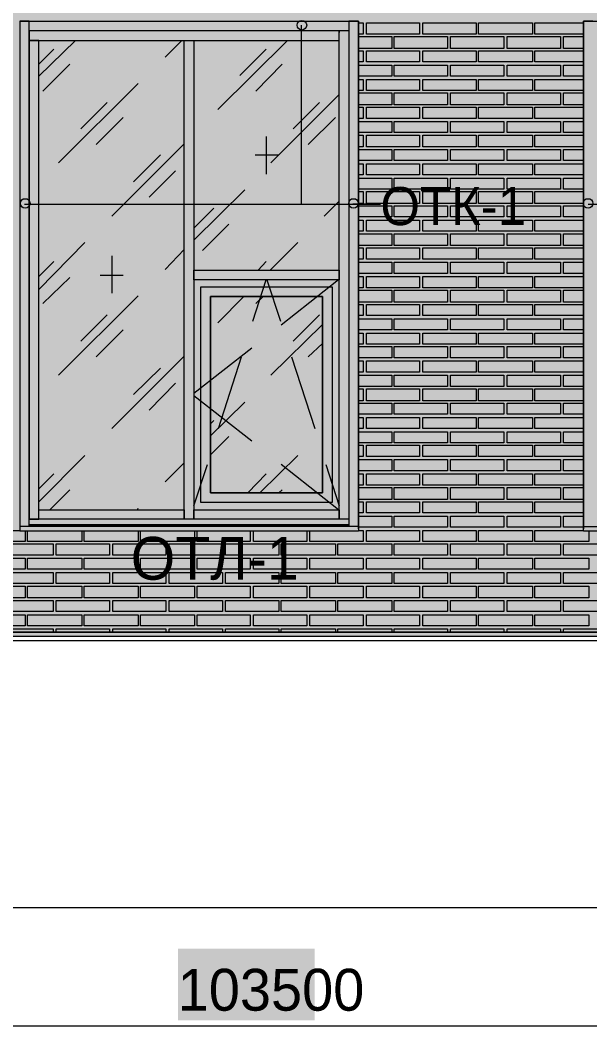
# Model space of a CAD drawing. Header units: millimetres. Extents: x -28928 to 100580, y -22867 to 36490.
# Drawn here: x 28994 to 32026, y 14249 to 19599 of the extents above; entities that cross this region are included whole.
import ezdxf

# ---------------------------------------------------------------- set-up
doc = ezdxf.new("R2010")
doc.units = ezdxf.units.MM
doc.layers.add('PDF _Геометрия', color=7, linetype='Continuous', true_color=0x8f8e8d)
doc.layers.add('PDF _Сплошная заливка', color=7, linetype='Continuous', true_color=0xffffff)
doc.layers.add('PDF _Текст', color=7, linetype='Continuous')

msp = doc.modelspace()

# ---------------------------------------------------------------- hatches: boundary and pattern name
at = {"layer": 'PDF _Сплошная заливка', "true_color": 0xdcd6cf, "transparency": 33554559}
msp.add_hatch(color=254, dxfattribs=at).paths.add_polyline_path([(19133.7, 30089.1), (19133.7, 16343.4), (52641.4, 16343.4), (52641.4, 30089.1)])

# ---------------------------------------------------------------- linework, layer by layer
at = {"layer": 'PDF _Геометрия', "color": 7, "lineweight": 9}
for points in [[(-21375.9, 16343.4), (-21853.9, 16343.4), (-21375.9, 16343.4), (-21853.9, 16343.4), (-21375.9, 16343.4), (-21375.9, 19592.6), (-19277.4, 19592.6), (-19277.4, 16343.4), (-18676.6, 16343.4), (-18676.6, 19592.6), (-17276.3, 19592.6), (-17276.3, 16343.4), (19112.6, 16343.4), (19112.6, 30089.1), (19112.6, 16343.4), (19133.7, 16343.4), (19133.7, 30089.1), (19133.7, 16343.4), (52641.4, 16343.4)], [(29042.2, 16906), (29042.2, 16969.5), (29042.2, 18243), (29042.2, 16944.1), (29093, 16944.1), (29093, 18243), (29093, 19491), (29042.2, 19491), (29042.2, 18243), (29042.2, 19516.4), (29042.2, 19592.6), (28991.4, 19592.6), (28991.4, 19516.4), (28991.4, 18243), (28991.4, 16969.5), (28991.4, 16893.4)], [(28995.7, 19592.6), (30793.7, 19592.6), (30793.7, 16893.4), (30793.7, 16969.5), (30793.7, 18243), (30793.7, 19516.4), (30793.7, 19592.6), (30743, 19592.6), (30743, 19516.4), (30743, 18243), (30743, 16944.1), (30692.2, 16944.1), (30692.2, 18243), (30692.2, 19516.4)], [(32041.8, 19592.6), (31991.1, 19592.6), (31991.1, 19516.4), (31991.1, 18243), (31991.1, 16969.5), (31991.1, 16893.4), (31991.1, 19592.6), (33789.1, 19592.6)], [(30489.1, 19571.4), (30489.1, 18619.5), (30912.2, 18619.5), (30764.1, 18619.5)], [(30692.2, 19541.8), (30692.2, 19533.4)], [(29093, 19300.7), (29287.6, 19491)], [(29765.7, 19402.2), (29854.5, 19491)], [(30044.9, 19123), (30417.2, 19491)], [(30743, 19516.4), (30743, 18243), (30743, 16969.5), (30743, 16906)], [(29093, 19364.1), (29173.4, 19444.5)], [(30163.4, 19304.9), (30303, 19444.5)], [(29114.1, 19220.3), (29258, 19364.1)], [(30248, 19220.3), (30387.6, 19364.1)], [(29198.7, 18839.5), (29621.8, 19262.6)], [(29317.2, 19021.4), (29456.8, 19161)], [(30328.4, 18839.5), (30692.2, 19203.4)], [(30446.8, 19021.4), (30586.4, 19161)], [(29397.6, 18936.8), (29541.4, 19080.7)], [(30527.2, 18936.8), (30671.1, 19080.7)], [(29482.2, 18556), (29867.2, 18941)], [(30303, 18979.1), (30303, 18780.3)], [(29596.4, 18738), (29740.3, 18881.8)], [(30243.7, 18881.8), (30366.4, 18881.8)], [(29681.1, 18657.6), (29820.7, 18797.2)], [(29918, 18429.1), (30188.7, 18695.7)], [(29016.8, 18619.5), (30912.2, 18619.5)], [(30611.8, 18556), (30692.2, 18636.4)], [(32016.4, 18619.5), (33907.6, 18619.5)], [(29918, 18492.6), (30023.7, 18598.4)], [(29964.5, 18374.1), (30104.1, 18513.7)], [(29093, 18166.8), (29338.4, 18416.4)], [(30324.1, 18268.4), (30472.2, 18416.4)], [(29765.7, 18272.6), (29867.2, 18378.4)], [(29093, 18234.5), (29173.4, 18314.9)], [(29482.2, 18344.5), (29482.2, 18145.7)], [(30260.7, 18268.4), (30303, 18314.9)], [(29418.7, 18243), (29541.4, 18243)], [(29114.1, 18090.7), (29258, 18230.3)], [(30231.1, 17997.6), (30303, 18217.6)], [(30307.2, 18217.6), (30379.1, 17997.6)], [(30688, 18217.6), (30383.4, 17976.4)], [(29198.7, 17709.9), (29621.8, 18133)], [(30044.9, 17989.1), (30184.5, 18128.7)], [(30248, 18090.7), (30286.1, 18128.7)], [(29317.2, 17891.8), (29456.8, 18031.4)], [(30446.8, 17891.8), (30586.4, 18031.4)], [(30328.4, 17709.9), (30603.4, 17980.7)], [(29397.6, 17807.2), (29541.4, 17951)], [(30527.2, 17807.2), (30603.4, 17879.1)], [(30226.8, 17853.7), (29918, 17612.6)], [(29482.2, 17426.4), (29867.2, 17811.4)], [(30049.1, 17426.4), (30171.8, 17807.2)], [(30438.4, 17807.2), (30561.1, 17426.4)], [(29596.4, 17608.4), (29740.3, 17748)], [(29681.1, 17523.7), (29820.7, 17667.6)], [(30226.8, 17358.7), (29918, 17599.9)], [(30006.8, 17388.4), (30188.7, 17566)], [(30006.8, 17451.8), (30023.7, 17468.7)], [(30006.8, 17286.8), (30104.1, 17384.1)], [(29093, 17037.2), (29338.4, 17282.6)], [(30269.1, 17083.7), (30472.2, 17282.6)], [(29765.7, 17143), (29867.2, 17244.5)], [(29918, 17016), (29989.9, 17236)], [(30688, 16994.9), (30383.4, 17236)], [(30620.3, 17236), (30692.2, 17016)], [(29093, 17104.9), (29173.4, 17185.3)], [(30205.7, 17083.7), (30303, 17185.3)], [(29152.2, 16994.9), (29258, 17100.7)], [(30370.7, 17083.7), (30387.6, 17100.7)], [(29617.6, 16994.9), (29621.8, 17003.4)], [(30793.7, 16944.1), (30793.7, 16914.5), (30793.7, 16906), (28991.4, 16906), (28991.4, 16880.7), (28991.4, 16884.9)], [(30793.7, 16906), (30793.7, 16880.7), (28991.4, 16880.7)], [(30743, 16944.1), (29042.2, 16944.1)], [(30743, 16914.5), (29042.2, 16914.5), (30743, 16914.5)], [(30743, 16914.5), (29042.2, 16914.5)], [(31991.1, 16906), (31991.1, 16906)], [(30793.7, 16884.9), (30793.7, 16880.7)], [(31991.1, 16880.7), (31991.1, 16884.9)], [(82117.2, 14536.8), (82117.2, 16296.8), (63269.1, 16296.8), (-22471.6, 16296.8)], [(19468, 14947.2), (19400.3, 14879.5), (52379.1, 14879.5), (52307.2, 14807.6)], [(-21642.4, 14249.1), (82028.4, 14249.1)]]:
    msp.add_lwpolyline(points, dxfattribs=at)
for points in [[(29892.6, 19541.8), (29042.2, 19541.8), (29042.2, 19491), (29892.6, 19491), (30692.2, 19491), (30692.2, 19541.8), (29892.6, 19541.8), (29067.6, 19541.8), (29042.2, 19541.8), (29042.2, 19592.6), (29067.6, 19592.6), (29892.6, 19592.6), (30717.6, 19592.6), (30743, 19592.6), (30743, 19541.8), (30717.6, 19541.8)], [(29918, 16944.1), (29867.2, 16944.1), (29093, 16944.1), (29093, 16994.9), (29867.2, 16994.9), (29867.2, 16944.1), (29867.2, 18243), (29867.2, 19491), (29918, 19491), (29918, 18243)], [(30692.2, 18217.6), (29918, 18217.6), (29918, 18268.4), (30692.2, 18268.4)], [(29956.1, 18179.5), (30654.1, 18179.5), (30654.1, 17033), (29956.1, 17033)], [(30654.1, 18179.5), (30654.1, 17033), (29956.1, 17033), (29956.1, 18179.5)], [(30603.4, 18128.7), (30006.8, 18128.7), (30006.8, 17083.7), (30603.4, 17083.7)], [(30006.8, 17083.7), (30006.8, 18128.7), (30603.4, 18128.7), (30603.4, 17083.7)], [(30692.2, 16944.1), (29918, 16944.1), (29918, 16994.9), (30692.2, 16994.9)], [(33789.1, 16880.7), (31991.1, 16880.7), (31991.1, 16906), (33789.1, 16906)], [(62173.4, 16322.2), (62173.4, 16343.4), (-17276.3, 16343.4), (19112.6, 16343.4), (-17276.3, 16343.4), (-17276.3, 16322.2)], [(19133.7, 16343.4), (52641.4, 16343.4)]]:
    msp.add_lwpolyline(points, close=True, dxfattribs=at)
at = {"layer": 'PDF _Геометрия', "lineweight": 9}
for points in [[(30793.7, 19584.1), (30819.1, 19584.1), (30819.1, 19524.9), (30793.7, 19524.9)], [(31991.1, 19524.9), (31733, 19524.9), (31733, 19584.1), (31991.1, 19584.1)], [(30793.7, 19512.2), (30827.6, 19512.2), (30971.4, 19512.2), (30971.4, 19448.7), (30827.6, 19448.7), (30793.7, 19448.7)], [(31991.1, 19448.7), (31885.3, 19448.7), (31885.3, 19512.2), (31991.1, 19512.2)], [(30793.7, 19436), (30819.1, 19436), (30819.1, 19376.8), (30793.7, 19376.8)], [(31991.1, 19376.8), (31733, 19376.8), (31733, 19436), (31991.1, 19436)], [(30793.7, 19359.9), (30827.6, 19359.9), (30971.4, 19359.9), (30971.4, 19300.7), (30827.6, 19300.7), (30793.7, 19300.7)], [(31991.1, 19300.7), (31885.3, 19300.7), (31885.3, 19359.9), (31991.1, 19359.9)], [(30793.7, 19283.7), (30819.1, 19283.7), (30819.1, 19224.5), (30793.7, 19224.5)], [(31991.1, 19224.5), (31733, 19224.5), (31733, 19283.7), (31991.1, 19283.7)], [(30793.7, 19211.8), (30827.6, 19211.8), (30971.4, 19211.8), (30971.4, 19148.4), (30827.6, 19148.4), (30793.7, 19148.4)], [(31991.1, 19148.4), (31885.3, 19148.4), (31885.3, 19211.8), (31991.1, 19211.8)], [(30793.7, 19135.7), (30819.1, 19135.7), (30819.1, 19076.4), (30793.7, 19076.4)], [(31991.1, 19076.4), (31733, 19076.4), (31733, 19135.7), (31991.1, 19135.7)], [(30793.7, 19059.5), (30827.6, 19059.5), (30971.4, 19059.5), (30971.4, 19000.3), (30827.6, 19000.3), (30793.7, 19000.3)], [(31991.1, 19000.3), (31885.3, 19000.3), (31885.3, 19059.5), (31991.1, 19059.5)], [(30793.7, 18987.6), (30819.1, 18987.6), (30819.1, 18924.1), (30793.7, 18924.1)], [(31991.1, 18924.1), (31733, 18924.1), (31733, 18987.6), (31991.1, 18987.6)], [(30793.7, 18911.4), (30827.6, 18911.4), (30971.4, 18911.4), (30971.4, 18852.2), (30827.6, 18852.2), (30793.7, 18852.2)], [(31991.1, 18852.2), (31885.3, 18852.2), (31885.3, 18911.4), (31991.1, 18911.4)], [(30793.7, 18835.3), (30819.1, 18835.3), (30819.1, 18776), (30793.7, 18776)], [(31991.1, 18776), (31733, 18776), (31733, 18835.3), (31991.1, 18835.3)], [(30793.7, 18759.1), (30827.6, 18759.1), (30971.4, 18759.1), (30971.4, 18699.9), (30827.6, 18699.9), (30793.7, 18699.9)], [(31991.1, 18699.9), (31885.3, 18699.9), (31885.3, 18759.1), (31991.1, 18759.1)], [(30793.7, 18687.2), (30819.1, 18687.2), (30819.1, 18623.7), (30793.7, 18623.7)], [(31991.1, 18623.7), (31733, 18623.7), (31733, 18687.2), (31991.1, 18687.2)], [(30793.7, 18611), (30827.6, 18611), (30971.4, 18611), (30971.4, 18551.8), (30827.6, 18551.8), (30793.7, 18551.8)], [(31991.1, 18551.8), (31885.3, 18551.8), (31885.3, 18611), (31991.1, 18611)], [(30793.7, 18534.9), (30819.1, 18534.9), (30819.1, 18475.7), (30793.7, 18475.7)], [(31991.1, 18475.7), (31733, 18475.7), (31733, 18534.9), (31991.1, 18534.9)], [(30793.7, 18463), (30827.6, 18463), (30971.4, 18463), (30971.4, 18399.5), (30827.6, 18399.5), (30793.7, 18399.5)], [(31991.1, 18399.5), (31885.3, 18399.5), (31885.3, 18463), (31991.1, 18463)], [(30793.7, 18386.8), (30819.1, 18386.8), (30819.1, 18327.6), (30793.7, 18327.6)], [(31991.1, 18327.6), (31733, 18327.6), (31733, 18386.8), (31991.1, 18386.8)], [(30793.7, 18310.7), (30827.6, 18310.7), (30971.4, 18310.7), (30971.4, 18251.4), (30827.6, 18251.4), (30793.7, 18251.4)], [(31991.1, 18251.4), (31885.3, 18251.4), (31885.3, 18310.7), (31991.1, 18310.7)], [(30793.7, 18234.5), (30819.1, 18234.5), (30819.1, 18175.3), (30793.7, 18175.3)], [(31991.1, 18175.3), (31733, 18175.3), (31733, 18234.5), (31991.1, 18234.5)], [(30793.7, 18162.6), (30827.6, 18162.6), (30971.4, 18162.6), (30971.4, 18099.1), (30827.6, 18099.1), (30793.7, 18099.1)], [(31991.1, 18099.1), (31885.3, 18099.1), (31885.3, 18162.6), (31991.1, 18162.6)], [(30793.7, 18086.4), (30819.1, 18086.4), (30819.1, 18027.2), (30793.7, 18027.2)], [(31991.1, 18027.2), (31733, 18027.2), (31733, 18086.4), (31991.1, 18086.4)], [(30793.7, 18010.3), (30827.6, 18010.3), (30971.4, 18010.3), (30971.4, 17951), (30827.6, 17951), (30793.7, 17951)], [(31991.1, 17951), (31885.3, 17951), (31885.3, 18010.3), (31991.1, 18010.3)], [(30793.7, 17934.1), (30819.1, 17934.1), (30819.1, 17874.9), (30793.7, 17874.9)], [(31991.1, 17874.9), (31733, 17874.9), (31733, 17934.1), (31991.1, 17934.1)], [(30793.7, 17862.2), (30827.6, 17862.2), (30971.4, 17862.2), (30971.4, 17803), (30827.6, 17803), (30793.7, 17803)], [(31991.1, 17803), (31885.3, 17803), (31885.3, 17862.2), (31991.1, 17862.2)], [(30793.7, 17786), (30819.1, 17786), (30819.1, 17726.8), (30793.7, 17726.8)], [(31991.1, 17726.8), (31733, 17726.8), (31733, 17786), (31991.1, 17786)], [(30793.7, 17709.9), (30827.6, 17709.9), (30971.4, 17709.9), (30971.4, 17650.7), (30827.6, 17650.7), (30793.7, 17650.7)], [(31991.1, 17650.7), (31885.3, 17650.7), (31885.3, 17709.9), (31991.1, 17709.9)], [(30793.7, 17638), (30819.1, 17638), (30819.1, 17574.5), (30793.7, 17574.5)], [(31991.1, 17574.5), (31733, 17574.5), (31733, 17638), (31991.1, 17638)], [(30793.7, 17561.8), (30827.6, 17561.8), (30971.4, 17561.8), (30971.4, 17502.6), (30827.6, 17502.6), (30793.7, 17502.6)], [(31991.1, 17502.6), (31885.3, 17502.6), (31885.3, 17561.8), (31991.1, 17561.8)], [(30793.7, 17485.7), (30819.1, 17485.7), (30819.1, 17426.4), (30793.7, 17426.4)], [(31991.1, 17426.4), (31733, 17426.4), (31733, 17485.7), (31991.1, 17485.7)], [(30793.7, 17409.5), (30827.6, 17409.5), (30971.4, 17409.5), (30971.4, 17350.3), (30827.6, 17350.3), (30793.7, 17350.3)], [(31991.1, 17350.3), (31885.3, 17350.3), (31885.3, 17409.5), (31991.1, 17409.5)], [(30793.7, 17337.6), (30819.1, 17337.6), (30819.1, 17278.4), (30793.7, 17278.4)], [(31991.1, 17278.4), (31733, 17278.4), (31733, 17337.6), (31991.1, 17337.6)], [(30793.7, 17261.4), (30827.6, 17261.4), (30971.4, 17261.4), (30971.4, 17202.2), (30827.6, 17202.2), (30793.7, 17202.2)], [(31991.1, 17202.2), (31885.3, 17202.2), (31885.3, 17261.4), (31991.1, 17261.4)], [(30793.7, 17185.3), (30819.1, 17185.3), (30819.1, 17126), (30793.7, 17126)], [(31991.1, 17126), (31733, 17126), (31733, 17185.3), (31991.1, 17185.3)], [(30793.7, 17113.4), (30827.6, 17113.4), (30971.4, 17113.4), (30971.4, 17049.9), (30827.6, 17049.9), (30793.7, 17049.9)], [(31991.1, 17049.9), (31885.3, 17049.9), (31885.3, 17113.4), (31991.1, 17113.4)], [(30793.7, 17037.2), (30819.1, 17037.2), (30819.1, 16978), (30793.7, 16978)], [(31991.1, 16978), (31733, 16978), (31733, 17037.2), (31991.1, 17037.2)], [(30793.7, 16961), (30827.6, 16961), (30971.4, 16961), (30971.4, 16901.8), (30827.6, 16901.8), (30793.7, 16901.8)], [(31991.1, 16901.8), (31885.3, 16901.8), (31885.3, 16961), (31991.1, 16961)], [(29021.1, 16880.7), (29021.1, 16825.7), (28737.6, 16825.7), (28737.6, 16884.9), (28991.4, 16884.9)], [(29321.4, 16880.7), (29321.4, 16825.7), (29033.7, 16825.7), (29033.7, 16880.7)], [(29621.8, 16880.7), (29621.8, 16825.7), (29334.1, 16825.7), (29334.1, 16880.7)], [(29922.2, 16880.7), (29922.2, 16825.7), (29634.5, 16825.7), (29634.5, 16880.7)], [(30218.4, 16880.7), (30218.4, 16825.7), (29934.9, 16825.7), (29934.9, 16880.7)], [(30518.7, 16880.7), (30518.7, 16825.7), (30235.3, 16825.7), (30235.3, 16880.7)], [(30793.7, 16884.9), (30819.1, 16884.9), (30819.1, 16825.7), (30535.7, 16825.7), (30535.7, 16880.7)], [(32020.7, 16880.7), (32020.7, 16825.7), (31733, 16825.7), (31733, 16884.9), (31991.1, 16884.9)], [(28885.7, 16343.4), (28885.7, 16360.3), (29029.5, 16360.3), (29169.1, 16360.3), (29169.1, 16343.4)], [(29186.1, 16343.4), (29186.1, 16360.3), (29329.9, 16360.3), (29469.5, 16360.3), (29469.5, 16343.4)], [(29486.4, 16343.4), (29486.4, 16360.3), (29626.1, 16360.3), (29769.9, 16360.3), (29769.9, 16343.4)], [(29786.8, 16343.4), (29786.8, 16360.3), (29926.4, 16360.3), (30070.3, 16360.3), (30070.3, 16343.4)], [(30087.2, 16343.4), (30087.2, 16360.3), (30226.8, 16360.3), (30370.7, 16360.3), (30370.7, 16343.4)], [(30383.4, 16343.4), (30383.4, 16360.3), (30527.2, 16360.3), (30671.1, 16360.3), (30671.1, 16343.4)], [(30683.7, 16343.4), (30683.7, 16360.3), (30827.6, 16360.3), (30971.4, 16360.3), (30971.4, 16343.4)], [(30984.1, 16343.4), (30984.1, 16360.3), (31128, 16360.3), (31267.6, 16360.3), (31267.6, 16343.4)], [(31284.5, 16343.4), (31284.5, 16360.3), (31428.4, 16360.3), (31568, 16360.3), (31568, 16343.4)], [(31584.9, 16343.4), (31584.9, 16360.3), (31724.5, 16360.3), (31868.4, 16360.3), (31868.4, 16343.4)], [(31885.3, 16343.4), (31885.3, 16360.3), (32024.9, 16360.3), (32168.7, 16360.3), (32168.7, 16343.4)]]:
    msp.add_lwpolyline(points, dxfattribs=at)
for points in [[(31119.5, 19584.1), (31119.5, 19524.9), (30836.1, 19524.9), (30836.1, 19584.1)], [(31419.9, 19584.1), (31419.9, 19524.9), (31136.4, 19524.9), (31136.4, 19584.1)], [(31720.3, 19584.1), (31720.3, 19524.9), (31432.6, 19524.9), (31432.6, 19584.1)], [(31267.6, 19448.7), (31128, 19448.7), (30984.1, 19448.7), (30984.1, 19512.2), (31128, 19512.2), (31267.6, 19512.2)], [(31568, 19448.7), (31428.4, 19448.7), (31284.5, 19448.7), (31284.5, 19512.2), (31428.4, 19512.2), (31568, 19512.2)], [(31868.4, 19448.7), (31724.5, 19448.7), (31584.9, 19448.7), (31584.9, 19512.2), (31724.5, 19512.2), (31868.4, 19512.2)], [(31119.5, 19436), (31119.5, 19376.8), (30836.1, 19376.8), (30836.1, 19436)], [(31419.9, 19436), (31419.9, 19376.8), (31136.4, 19376.8), (31136.4, 19436)], [(31720.3, 19436), (31720.3, 19376.8), (31432.6, 19376.8), (31432.6, 19436)], [(31267.6, 19300.7), (31128, 19300.7), (30984.1, 19300.7), (30984.1, 19359.9), (31128, 19359.9), (31267.6, 19359.9)], [(31568, 19300.7), (31428.4, 19300.7), (31284.5, 19300.7), (31284.5, 19359.9), (31428.4, 19359.9), (31568, 19359.9)], [(31868.4, 19300.7), (31724.5, 19300.7), (31584.9, 19300.7), (31584.9, 19359.9), (31724.5, 19359.9), (31868.4, 19359.9)], [(31119.5, 19283.7), (31119.5, 19224.5), (30836.1, 19224.5), (30836.1, 19283.7)], [(31419.9, 19283.7), (31419.9, 19224.5), (31136.4, 19224.5), (31136.4, 19283.7)], [(31720.3, 19283.7), (31720.3, 19224.5), (31432.6, 19224.5), (31432.6, 19283.7)], [(31267.6, 19148.4), (31128, 19148.4), (30984.1, 19148.4), (30984.1, 19211.8), (31128, 19211.8), (31267.6, 19211.8)], [(31568, 19148.4), (31428.4, 19148.4), (31284.5, 19148.4), (31284.5, 19211.8), (31428.4, 19211.8), (31568, 19211.8)], [(31868.4, 19148.4), (31724.5, 19148.4), (31584.9, 19148.4), (31584.9, 19211.8), (31724.5, 19211.8), (31868.4, 19211.8)], [(31119.5, 19135.7), (31119.5, 19076.4), (30836.1, 19076.4), (30836.1, 19135.7)], [(31419.9, 19135.7), (31419.9, 19076.4), (31136.4, 19076.4), (31136.4, 19135.7)], [(31720.3, 19135.7), (31720.3, 19076.4), (31432.6, 19076.4), (31432.6, 19135.7)], [(31267.6, 19000.3), (31128, 19000.3), (30984.1, 19000.3), (30984.1, 19059.5), (31128, 19059.5), (31267.6, 19059.5)], [(31568, 19000.3), (31428.4, 19000.3), (31284.5, 19000.3), (31284.5, 19059.5), (31428.4, 19059.5), (31568, 19059.5)], [(31868.4, 19000.3), (31724.5, 19000.3), (31584.9, 19000.3), (31584.9, 19059.5), (31724.5, 19059.5), (31868.4, 19059.5)], [(31119.5, 18987.6), (31119.5, 18924.1), (30836.1, 18924.1), (30836.1, 18987.6)], [(31419.9, 18987.6), (31419.9, 18924.1), (31136.4, 18924.1), (31136.4, 18987.6)], [(31720.3, 18987.6), (31720.3, 18924.1), (31432.6, 18924.1), (31432.6, 18987.6)], [(31267.6, 18852.2), (31128, 18852.2), (30984.1, 18852.2), (30984.1, 18911.4), (31128, 18911.4), (31267.6, 18911.4)], [(31568, 18852.2), (31428.4, 18852.2), (31284.5, 18852.2), (31284.5, 18911.4), (31428.4, 18911.4), (31568, 18911.4)], [(31868.4, 18852.2), (31724.5, 18852.2), (31584.9, 18852.2), (31584.9, 18911.4), (31724.5, 18911.4), (31868.4, 18911.4)], [(31119.5, 18835.3), (31119.5, 18776), (30836.1, 18776), (30836.1, 18835.3)], [(31419.9, 18835.3), (31419.9, 18776), (31136.4, 18776), (31136.4, 18835.3)], [(31720.3, 18835.3), (31720.3, 18776), (31432.6, 18776), (31432.6, 18835.3)], [(31267.6, 18699.9), (31128, 18699.9), (30984.1, 18699.9), (30984.1, 18759.1), (31128, 18759.1), (31267.6, 18759.1)], [(31568, 18699.9), (31428.4, 18699.9), (31284.5, 18699.9), (31284.5, 18759.1), (31428.4, 18759.1), (31568, 18759.1)], [(31868.4, 18699.9), (31724.5, 18699.9), (31584.9, 18699.9), (31584.9, 18759.1), (31724.5, 18759.1), (31868.4, 18759.1)], [(31119.5, 18687.2), (31119.5, 18623.7), (30836.1, 18623.7), (30836.1, 18687.2)], [(31419.9, 18687.2), (31419.9, 18623.7), (31136.4, 18623.7), (31136.4, 18687.2)], [(31720.3, 18687.2), (31720.3, 18623.7), (31432.6, 18623.7), (31432.6, 18687.2)], [(31267.6, 18551.8), (31128, 18551.8), (30984.1, 18551.8), (30984.1, 18611), (31128, 18611), (31267.6, 18611)], [(31568, 18551.8), (31428.4, 18551.8), (31284.5, 18551.8), (31284.5, 18611), (31428.4, 18611), (31568, 18611)], [(31868.4, 18551.8), (31724.5, 18551.8), (31584.9, 18551.8), (31584.9, 18611), (31724.5, 18611), (31868.4, 18611)], [(31119.5, 18534.9), (31119.5, 18475.7), (30836.1, 18475.7), (30836.1, 18534.9)], [(31419.9, 18534.9), (31419.9, 18475.7), (31136.4, 18475.7), (31136.4, 18534.9)], [(31720.3, 18534.9), (31720.3, 18475.7), (31432.6, 18475.7), (31432.6, 18534.9)], [(31267.6, 18399.5), (31128, 18399.5), (30984.1, 18399.5), (30984.1, 18463), (31128, 18463), (31267.6, 18463)], [(31568, 18399.5), (31428.4, 18399.5), (31284.5, 18399.5), (31284.5, 18463), (31428.4, 18463), (31568, 18463)], [(31868.4, 18399.5), (31724.5, 18399.5), (31584.9, 18399.5), (31584.9, 18463), (31724.5, 18463), (31868.4, 18463)], [(31119.5, 18386.8), (31119.5, 18327.6), (30836.1, 18327.6), (30836.1, 18386.8)], [(31419.9, 18386.8), (31419.9, 18327.6), (31136.4, 18327.6), (31136.4, 18386.8)], [(31720.3, 18386.8), (31720.3, 18327.6), (31432.6, 18327.6), (31432.6, 18386.8)], [(31267.6, 18251.4), (31128, 18251.4), (30984.1, 18251.4), (30984.1, 18310.7), (31128, 18310.7), (31267.6, 18310.7)], [(31568, 18251.4), (31428.4, 18251.4), (31284.5, 18251.4), (31284.5, 18310.7), (31428.4, 18310.7), (31568, 18310.7)], [(31868.4, 18251.4), (31724.5, 18251.4), (31584.9, 18251.4), (31584.9, 18310.7), (31724.5, 18310.7), (31868.4, 18310.7)], [(31119.5, 18234.5), (31119.5, 18175.3), (30836.1, 18175.3), (30836.1, 18234.5)], [(31419.9, 18234.5), (31419.9, 18175.3), (31136.4, 18175.3), (31136.4, 18234.5)], [(31720.3, 18234.5), (31720.3, 18175.3), (31432.6, 18175.3), (31432.6, 18234.5)], [(31267.6, 18099.1), (31128, 18099.1), (30984.1, 18099.1), (30984.1, 18162.6), (31128, 18162.6), (31267.6, 18162.6)], [(31568, 18099.1), (31428.4, 18099.1), (31284.5, 18099.1), (31284.5, 18162.6), (31428.4, 18162.6), (31568, 18162.6)], [(31868.4, 18099.1), (31724.5, 18099.1), (31584.9, 18099.1), (31584.9, 18162.6), (31724.5, 18162.6), (31868.4, 18162.6)], [(31119.5, 18086.4), (31119.5, 18027.2), (30836.1, 18027.2), (30836.1, 18086.4)], [(31419.9, 18086.4), (31419.9, 18027.2), (31136.4, 18027.2), (31136.4, 18086.4)], [(31720.3, 18086.4), (31720.3, 18027.2), (31432.6, 18027.2), (31432.6, 18086.4)], [(31267.6, 17951), (31128, 17951), (30984.1, 17951), (30984.1, 18010.3), (31128, 18010.3), (31267.6, 18010.3)], [(31568, 17951), (31428.4, 17951), (31284.5, 17951), (31284.5, 18010.3), (31428.4, 18010.3), (31568, 18010.3)], [(31868.4, 17951), (31724.5, 17951), (31584.9, 17951), (31584.9, 18010.3), (31724.5, 18010.3), (31868.4, 18010.3)], [(31119.5, 17934.1), (31119.5, 17874.9), (30836.1, 17874.9), (30836.1, 17934.1)], [(31419.9, 17934.1), (31419.9, 17874.9), (31136.4, 17874.9), (31136.4, 17934.1)], [(31720.3, 17934.1), (31720.3, 17874.9), (31432.6, 17874.9), (31432.6, 17934.1)], [(31267.6, 17803), (31128, 17803), (30984.1, 17803), (30984.1, 17862.2), (31128, 17862.2), (31267.6, 17862.2)], [(31568, 17803), (31428.4, 17803), (31284.5, 17803), (31284.5, 17862.2), (31428.4, 17862.2), (31568, 17862.2)], [(31868.4, 17803), (31724.5, 17803), (31584.9, 17803), (31584.9, 17862.2), (31724.5, 17862.2), (31868.4, 17862.2)], [(31119.5, 17786), (31119.5, 17726.8), (30836.1, 17726.8), (30836.1, 17786)], [(31419.9, 17786), (31419.9, 17726.8), (31136.4, 17726.8), (31136.4, 17786)], [(31720.3, 17786), (31720.3, 17726.8), (31432.6, 17726.8), (31432.6, 17786)], [(31267.6, 17650.7), (31128, 17650.7), (30984.1, 17650.7), (30984.1, 17709.9), (31128, 17709.9), (31267.6, 17709.9)], [(31568, 17650.7), (31428.4, 17650.7), (31284.5, 17650.7), (31284.5, 17709.9), (31428.4, 17709.9), (31568, 17709.9)], [(31868.4, 17650.7), (31724.5, 17650.7), (31584.9, 17650.7), (31584.9, 17709.9), (31724.5, 17709.9), (31868.4, 17709.9)], [(31119.5, 17638), (31119.5, 17574.5), (30836.1, 17574.5), (30836.1, 17638)], [(31419.9, 17638), (31419.9, 17574.5), (31136.4, 17574.5), (31136.4, 17638)], [(31720.3, 17638), (31720.3, 17574.5), (31432.6, 17574.5), (31432.6, 17638)], [(31267.6, 17502.6), (31128, 17502.6), (30984.1, 17502.6), (30984.1, 17561.8), (31128, 17561.8), (31267.6, 17561.8)], [(31568, 17502.6), (31428.4, 17502.6), (31284.5, 17502.6), (31284.5, 17561.8), (31428.4, 17561.8), (31568, 17561.8)], [(31868.4, 17502.6), (31724.5, 17502.6), (31584.9, 17502.6), (31584.9, 17561.8), (31724.5, 17561.8), (31868.4, 17561.8)], [(31119.5, 17485.7), (31119.5, 17426.4), (30836.1, 17426.4), (30836.1, 17485.7)], [(31419.9, 17485.7), (31419.9, 17426.4), (31136.4, 17426.4), (31136.4, 17485.7)], [(31720.3, 17485.7), (31720.3, 17426.4), (31432.6, 17426.4), (31432.6, 17485.7)], [(31267.6, 17350.3), (31128, 17350.3), (30984.1, 17350.3), (30984.1, 17409.5), (31128, 17409.5), (31267.6, 17409.5)], [(31568, 17350.3), (31428.4, 17350.3), (31284.5, 17350.3), (31284.5, 17409.5), (31428.4, 17409.5), (31568, 17409.5)], [(31868.4, 17350.3), (31724.5, 17350.3), (31584.9, 17350.3), (31584.9, 17409.5), (31724.5, 17409.5), (31868.4, 17409.5)], [(31119.5, 17337.6), (31119.5, 17278.4), (30836.1, 17278.4), (30836.1, 17337.6)], [(31419.9, 17337.6), (31419.9, 17278.4), (31136.4, 17278.4), (31136.4, 17337.6)], [(31720.3, 17337.6), (31720.3, 17278.4), (31432.6, 17278.4), (31432.6, 17337.6)], [(31267.6, 17202.2), (31128, 17202.2), (30984.1, 17202.2), (30984.1, 17261.4), (31128, 17261.4), (31267.6, 17261.4)], [(31568, 17202.2), (31428.4, 17202.2), (31284.5, 17202.2), (31284.5, 17261.4), (31428.4, 17261.4), (31568, 17261.4)], [(31868.4, 17202.2), (31724.5, 17202.2), (31584.9, 17202.2), (31584.9, 17261.4), (31724.5, 17261.4), (31868.4, 17261.4)], [(31119.5, 17185.3), (31119.5, 17126), (30836.1, 17126), (30836.1, 17185.3)], [(31419.9, 17185.3), (31419.9, 17126), (31136.4, 17126), (31136.4, 17185.3)], [(31720.3, 17185.3), (31720.3, 17126), (31432.6, 17126), (31432.6, 17185.3)], [(31267.6, 17049.9), (31128, 17049.9), (30984.1, 17049.9), (30984.1, 17113.4), (31128, 17113.4), (31267.6, 17113.4)], [(31568, 17049.9), (31428.4, 17049.9), (31284.5, 17049.9), (31284.5, 17113.4), (31428.4, 17113.4), (31568, 17113.4)], [(31868.4, 17049.9), (31724.5, 17049.9), (31584.9, 17049.9), (31584.9, 17113.4), (31724.5, 17113.4), (31868.4, 17113.4)], [(31119.5, 17037.2), (31119.5, 16978), (30836.1, 16978), (30836.1, 17037.2)], [(31419.9, 17037.2), (31419.9, 16978), (31136.4, 16978), (31136.4, 17037.2)], [(31720.3, 17037.2), (31720.3, 16978), (31432.6, 16978), (31432.6, 17037.2)], [(31267.6, 16901.8), (31128, 16901.8), (30984.1, 16901.8), (30984.1, 16961), (31128, 16961), (31267.6, 16961)], [(31568, 16901.8), (31428.4, 16901.8), (31284.5, 16901.8), (31284.5, 16961), (31428.4, 16961), (31568, 16961)], [(31868.4, 16901.8), (31724.5, 16901.8), (31584.9, 16901.8), (31584.9, 16961), (31724.5, 16961), (31868.4, 16961)], [(31119.5, 16884.9), (31119.5, 16825.7), (30836.1, 16825.7), (30836.1, 16884.9)], [(31419.9, 16884.9), (31419.9, 16825.7), (31136.4, 16825.7), (31136.4, 16884.9)], [(31720.3, 16884.9), (31720.3, 16825.7), (31432.6, 16825.7), (31432.6, 16884.9)], [(29169.1, 16753.7), (29029.5, 16753.7), (28885.7, 16753.7), (28885.7, 16813), (29029.5, 16813), (29169.1, 16813)], [(29469.5, 16753.7), (29329.9, 16753.7), (29186.1, 16753.7), (29186.1, 16813), (29329.9, 16813), (29469.5, 16813)], [(29769.9, 16753.7), (29626.1, 16753.7), (29486.4, 16753.7), (29486.4, 16813), (29626.1, 16813), (29769.9, 16813)], [(30070.3, 16753.7), (29926.4, 16753.7), (29786.8, 16753.7), (29786.8, 16813), (29926.4, 16813), (30070.3, 16813)], [(30370.7, 16753.7), (30226.8, 16753.7), (30087.2, 16753.7), (30087.2, 16813), (30226.8, 16813), (30370.7, 16813)], [(30671.1, 16753.7), (30527.2, 16753.7), (30383.4, 16753.7), (30383.4, 16813), (30527.2, 16813), (30671.1, 16813)], [(30971.4, 16753.7), (30827.6, 16753.7), (30683.7, 16753.7), (30683.7, 16813), (30827.6, 16813), (30971.4, 16813)], [(31267.6, 16753.7), (31128, 16753.7), (30984.1, 16753.7), (30984.1, 16813), (31128, 16813), (31267.6, 16813)], [(31568, 16753.7), (31428.4, 16753.7), (31284.5, 16753.7), (31284.5, 16813), (31428.4, 16813), (31568, 16813)], [(31868.4, 16753.7), (31724.5, 16753.7), (31584.9, 16753.7), (31584.9, 16813), (31724.5, 16813), (31868.4, 16813)], [(32168.7, 16753.7), (32024.9, 16753.7), (31885.3, 16753.7), (31885.3, 16813), (32024.9, 16813), (32168.7, 16813)], [(29021.1, 16736.8), (29021.1, 16677.6), (28737.6, 16677.6), (28737.6, 16736.8)], [(29321.4, 16736.8), (29321.4, 16677.6), (29033.7, 16677.6), (29033.7, 16736.8)], [(29621.8, 16736.8), (29621.8, 16677.6), (29334.1, 16677.6), (29334.1, 16736.8)], [(29922.2, 16736.8), (29922.2, 16677.6), (29634.5, 16677.6), (29634.5, 16736.8)], [(30218.4, 16736.8), (30218.4, 16677.6), (29934.9, 16677.6), (29934.9, 16736.8)], [(30518.7, 16736.8), (30518.7, 16677.6), (30235.3, 16677.6), (30235.3, 16736.8)], [(30819.1, 16736.8), (30819.1, 16677.6), (30535.7, 16677.6), (30535.7, 16736.8)], [(31119.5, 16736.8), (31119.5, 16677.6), (30836.1, 16677.6), (30836.1, 16736.8)], [(31419.9, 16736.8), (31419.9, 16677.6), (31136.4, 16677.6), (31136.4, 16736.8)], [(31720.3, 16736.8), (31720.3, 16677.6), (31432.6, 16677.6), (31432.6, 16736.8)], [(32020.7, 16736.8), (32020.7, 16677.6), (31733, 16677.6), (31733, 16736.8)], [(29169.1, 16601.4), (29029.5, 16601.4), (28885.7, 16601.4), (28885.7, 16660.7), (29029.5, 16660.7), (29169.1, 16660.7)], [(29469.5, 16601.4), (29329.9, 16601.4), (29186.1, 16601.4), (29186.1, 16660.7), (29329.9, 16660.7), (29469.5, 16660.7)], [(29769.9, 16601.4), (29626.1, 16601.4), (29486.4, 16601.4), (29486.4, 16660.7), (29626.1, 16660.7), (29769.9, 16660.7)], [(30070.3, 16601.4), (29926.4, 16601.4), (29786.8, 16601.4), (29786.8, 16660.7), (29926.4, 16660.7), (30070.3, 16660.7)], [(30370.7, 16601.4), (30226.8, 16601.4), (30087.2, 16601.4), (30087.2, 16660.7), (30226.8, 16660.7), (30370.7, 16660.7)], [(30671.1, 16601.4), (30527.2, 16601.4), (30383.4, 16601.4), (30383.4, 16660.7), (30527.2, 16660.7), (30671.1, 16660.7)], [(30971.4, 16601.4), (30827.6, 16601.4), (30683.7, 16601.4), (30683.7, 16660.7), (30827.6, 16660.7), (30971.4, 16660.7)], [(31267.6, 16601.4), (31128, 16601.4), (30984.1, 16601.4), (30984.1, 16660.7), (31128, 16660.7), (31267.6, 16660.7)], [(31568, 16601.4), (31428.4, 16601.4), (31284.5, 16601.4), (31284.5, 16660.7), (31428.4, 16660.7), (31568, 16660.7)], [(31868.4, 16601.4), (31724.5, 16601.4), (31584.9, 16601.4), (31584.9, 16660.7), (31724.5, 16660.7), (31868.4, 16660.7)], [(32168.7, 16601.4), (32024.9, 16601.4), (31885.3, 16601.4), (31885.3, 16660.7), (32024.9, 16660.7), (32168.7, 16660.7)], [(29021.1, 16588.7), (29021.1, 16525.3), (28737.6, 16525.3), (28737.6, 16588.7)], [(29321.4, 16588.7), (29321.4, 16525.3), (29033.7, 16525.3), (29033.7, 16588.7)], [(29621.8, 16588.7), (29621.8, 16525.3), (29334.1, 16525.3), (29334.1, 16588.7)], [(29922.2, 16588.7), (29922.2, 16525.3), (29634.5, 16525.3), (29634.5, 16588.7)], [(30218.4, 16588.7), (30218.4, 16525.3), (29934.9, 16525.3), (29934.9, 16588.7)], [(30518.7, 16588.7), (30518.7, 16525.3), (30235.3, 16525.3), (30235.3, 16588.7)], [(30819.1, 16588.7), (30819.1, 16525.3), (30535.7, 16525.3), (30535.7, 16588.7)], [(31119.5, 16588.7), (31119.5, 16525.3), (30836.1, 16525.3), (30836.1, 16588.7)], [(31419.9, 16588.7), (31419.9, 16525.3), (31136.4, 16525.3), (31136.4, 16588.7)], [(31720.3, 16588.7), (31720.3, 16525.3), (31432.6, 16525.3), (31432.6, 16588.7)], [(32020.7, 16588.7), (32020.7, 16525.3), (31733, 16525.3), (31733, 16588.7)], [(29169.1, 16453.4), (29029.5, 16453.4), (28885.7, 16453.4), (28885.7, 16512.6), (29029.5, 16512.6), (29169.1, 16512.6)], [(29469.5, 16453.4), (29329.9, 16453.4), (29186.1, 16453.4), (29186.1, 16512.6), (29329.9, 16512.6), (29469.5, 16512.6)], [(29769.9, 16453.4), (29626.1, 16453.4), (29486.4, 16453.4), (29486.4, 16512.6), (29626.1, 16512.6), (29769.9, 16512.6)], [(30070.3, 16453.4), (29926.4, 16453.4), (29786.8, 16453.4), (29786.8, 16512.6), (29926.4, 16512.6), (30070.3, 16512.6)], [(30370.7, 16453.4), (30226.8, 16453.4), (30087.2, 16453.4), (30087.2, 16512.6), (30226.8, 16512.6), (30370.7, 16512.6)], [(30671.1, 16453.4), (30527.2, 16453.4), (30383.4, 16453.4), (30383.4, 16512.6), (30527.2, 16512.6), (30671.1, 16512.6)], [(30971.4, 16453.4), (30827.6, 16453.4), (30683.7, 16453.4), (30683.7, 16512.6), (30827.6, 16512.6), (30971.4, 16512.6)], [(31267.6, 16453.4), (31128, 16453.4), (30984.1, 16453.4), (30984.1, 16512.6), (31128, 16512.6), (31267.6, 16512.6)], [(31568, 16453.4), (31428.4, 16453.4), (31284.5, 16453.4), (31284.5, 16512.6), (31428.4, 16512.6), (31568, 16512.6)], [(31868.4, 16453.4), (31724.5, 16453.4), (31584.9, 16453.4), (31584.9, 16512.6), (31724.5, 16512.6), (31868.4, 16512.6)], [(32168.7, 16453.4), (32024.9, 16453.4), (31885.3, 16453.4), (31885.3, 16512.6), (32024.9, 16512.6), (32168.7, 16512.6)], [(29021.1, 16436.4), (29021.1, 16377.2), (28737.6, 16377.2), (28737.6, 16436.4)], [(29321.4, 16436.4), (29321.4, 16377.2), (29033.7, 16377.2), (29033.7, 16436.4)], [(29621.8, 16436.4), (29621.8, 16377.2), (29334.1, 16377.2), (29334.1, 16436.4)], [(29922.2, 16436.4), (29922.2, 16377.2), (29634.5, 16377.2), (29634.5, 16436.4)], [(30218.4, 16436.4), (30218.4, 16377.2), (29934.9, 16377.2), (29934.9, 16436.4)], [(30518.7, 16436.4), (30518.7, 16377.2), (30235.3, 16377.2), (30235.3, 16436.4)], [(30819.1, 16436.4), (30819.1, 16377.2), (30535.7, 16377.2), (30535.7, 16436.4)], [(31119.5, 16436.4), (31119.5, 16377.2), (30836.1, 16377.2), (30836.1, 16436.4)], [(31419.9, 16436.4), (31419.9, 16377.2), (31136.4, 16377.2), (31136.4, 16436.4)], [(31720.3, 16436.4), (31720.3, 16377.2), (31432.6, 16377.2), (31432.6, 16436.4)], [(32020.7, 16436.4), (32020.7, 16377.2), (31733, 16377.2), (31733, 16436.4)]]:
    msp.add_lwpolyline(points, close=True, dxfattribs=at)
at = {"layer": 'PDF _Геометрия', "color": 7, "lineweight": 9}
for points in [[(30468, 19571.4), (30468, 19588.4), (30476.4, 19596.8), (30493.4, 19596.8)], [(30468, 19571.4), (30468, 19588.4), (30476.4, 19596.8), (30493.4, 19596.8)], [(30493.4, 19596.8), (30506.1, 19596.8), (30518.7, 19588.4), (30518.7, 19571.4)], [(30493.4, 19596.8), (30506.1, 19596.8), (30518.7, 19588.4), (30518.7, 19571.4)], [(30493.4, 19546), (30476.4, 19546), (30468, 19558.7), (30468, 19571.4)], [(30493.4, 19546), (30476.4, 19546), (30468, 19558.7), (30468, 19571.4)], [(30518.7, 19571.4), (30518.7, 19558.7), (30506.1, 19546), (30493.4, 19546)], [(30518.7, 19571.4), (30518.7, 19558.7), (30506.1, 19546), (30493.4, 19546)], [(28995.7, 18623.7), (28995.7, 18640.7), (29004.1, 18649.1), (29021.1, 18649.1)], [(28995.7, 18623.7), (28995.7, 18640.7), (29004.1, 18649.1), (29021.1, 18649.1)], [(29021.1, 18598.4), (29004.1, 18598.4), (28995.7, 18611), (28995.7, 18623.7)], [(29021.1, 18598.4), (29004.1, 18598.4), (28995.7, 18611), (28995.7, 18623.7)], [(29021.1, 18649.1), (29033.7, 18649.1), (29046.4, 18640.7), (29046.4, 18623.7)], [(29021.1, 18649.1), (29033.7, 18649.1), (29046.4, 18640.7), (29046.4, 18623.7)], [(29046.4, 18623.7), (29046.4, 18611), (29033.7, 18598.4), (29021.1, 18598.4)], [(29046.4, 18623.7), (29046.4, 18611), (29033.7, 18598.4), (29021.1, 18598.4)], [(30743, 18623.7), (30743, 18640.7), (30751.4, 18649.1), (30768.4, 18649.1)], [(30743, 18623.7), (30743, 18640.7), (30751.4, 18649.1), (30768.4, 18649.1)], [(30768.4, 18598.4), (30751.4, 18598.4), (30743, 18611), (30743, 18623.7)], [(30768.4, 18598.4), (30751.4, 18598.4), (30743, 18611), (30743, 18623.7)], [(30768.4, 18649.1), (30781.1, 18649.1), (30793.7, 18640.7), (30793.7, 18623.7)], [(30768.4, 18649.1), (30781.1, 18649.1), (30793.7, 18640.7), (30793.7, 18623.7)], [(30793.7, 18623.7), (30793.7, 18611), (30781.1, 18598.4), (30768.4, 18598.4)], [(30793.7, 18623.7), (30793.7, 18611), (30781.1, 18598.4), (30768.4, 18598.4)], [(31991.1, 18623.7), (31991.1, 18640.7), (31999.5, 18649.1), (32016.4, 18649.1)], [(31991.1, 18623.7), (31991.1, 18640.7), (31999.5, 18649.1), (32016.4, 18649.1)], [(32016.4, 18598.4), (31999.5, 18598.4), (31991.1, 18611), (31991.1, 18623.7)], [(32016.4, 18598.4), (31999.5, 18598.4), (31991.1, 18611), (31991.1, 18623.7)], [(32016.4, 18649.1), (32029.1, 18649.1), (32041.8, 18640.7), (32041.8, 18623.7)], [(32016.4, 18649.1), (32029.1, 18649.1), (32041.8, 18640.7), (32041.8, 18623.7)], [(32041.8, 18623.7), (32041.8, 18611), (32029.1, 18598.4), (32016.4, 18598.4)], [(32041.8, 18623.7), (32041.8, 18611), (32029.1, 18598.4), (32016.4, 18598.4)]]:
    msp.add_open_spline(points, degree=3, dxfattribs=at)
at = {"layer": 'PDF _Сплошная заливка', "lineweight": 9, "transparency": 33554559}
for points in [[(29093, 19491), (29093, 16994.9), (29867.2, 19491), (29867.2, 16994.9)], [(29918, 19491), (29918, 18268.4), (30692.2, 19491), (30692.2, 18268.4)], [(30006.8, 18128.7), (30006.8, 17083.7), (30603.4, 18128.7), (30603.4, 17083.7)], [(29833.4, 14659.5), (29833.4, 14278.7), (30561.1, 14659.5), (30561.1, 14278.7)]]:
    msp.add_solid(points, dxfattribs=at)
at = {"layer": 'PDF _Сплошная заливка', "color": 252, "lineweight": 9, "true_color": 0xa48f7a, "transparency": 33554559}
msp.add_solid([(-17276.3, 16343.4), (-17276.3, 16322.2), (62173.4, 16343.4), (62173.4, 16322.2)], dxfattribs=at)

# ---------------------------------------------------------------- texts
at = {"layer": 'PDF _Текст', "attachment_point": 4, "style": ''}
for s, insert, char_height in [('ОТК-1', (30910.9, 18608.2), 202.56), ('ОТЛ-1', (29582.3, 16734.6), 227.71), ('103500', (29832.1, 14439.7), 222.56)]:
    msp.add_mtext(s, dxfattribs=dict(at, insert=insert, char_height=char_height))

doc.saveas('drawing.dxf')
